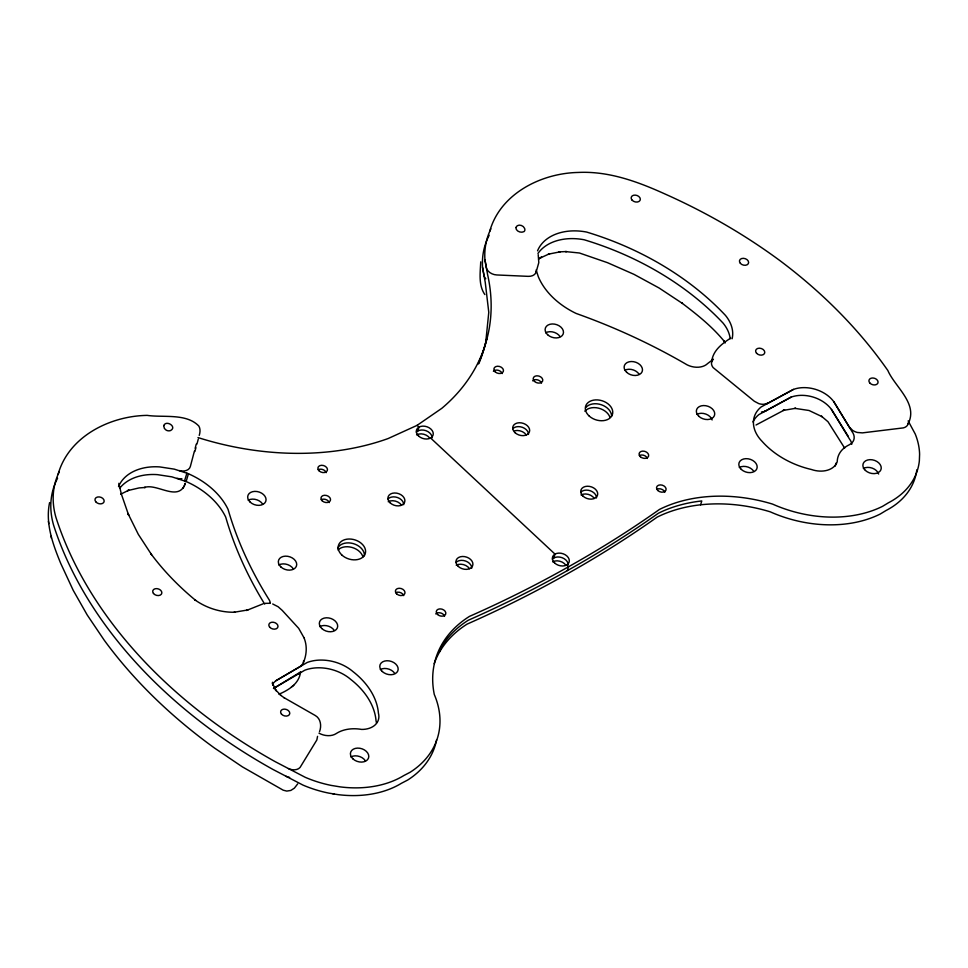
<?xml version="1.0" encoding="UTF-8"?>
<svg xmlns="http://www.w3.org/2000/svg" width="968" height="968" viewBox="0 0 968 968"><rect width="100%" height="100%" fill="white"/><g stroke="black" fill="none" stroke-linecap="round" stroke-linejoin="round"><path stroke-width="1.45" d="M297.672 783.911L294.369 788.158L290.811 790.445L286.77 791.086L283.213 790.19L242.387 766.862L214.63 748.131C172.812 717.929 134.927 682.053 104.362 640.392L87.205 614.97L73.217 590.335L60.778 563.533C52.901 544.343 45.218 523.627 49.586 502.598M480.745 261.844C480.273 272.528 478.277 285.197 484.859 294.587M199.251 435.394C200.158 432.357 200.533 428.921 198.839 426.065C186.388 413.009 163.289 417.777 147.112 415.369L146.132 415.405C109.323 416.288 68.522 436.725 58.068 474.393M194.411 451.124L190.345 466.528A9.595 6.873 17 0 1 179.419 470.569M195.149 448.329L196.25 444.118M198.283 439.109L196.94 444.082M195.923 447.736L194.846 451.511M319.525 731.651C321.703 726.073 320.856 718.595 315.181 715.461L283.926 697.613M186.909 473.146L184.549 480.866L186.146 481.519A71.862 51.425 17 0 1 225.713 517.118A484.666 346.871 17 0 0 264.688 604.141M118.519 486.662A48.678 34.848 17 0 1 159.732 466.915L174.288 469.141L188.445 473.715L186.146 481.519L171.929 476.861L157.373 474.635A48.678 34.848 17 0 0 119.814 488.114M300.564 671.84C299.318 683.577 288.815 689.99 278.917 694.237M303.335 662.778C306.747 654.804 307.376 645.62 303.904 637.561M417.777 431.002L418.95 427.142L417.063 425.375L388.168 438.528A247.372 177.047 17 0 1 197.992 437.572M489.687 231.437C500.129 193.781 540.943 173.345 577.751 172.461L578.731 172.425C608.739 171.082 637.392 181.524 664.302 193.685C704.51 211.556 742.88 233.457 778.369 259.484L779.18 260.065C820.259 290.775 857.309 327.111 886.87 369.123L887.837 370.466C894.771 386.789 918.499 403.608 908.165 423.669M536.042 272.359L538.801 262.618L538.208 254.657M439.787 651.609L440.972 647.749A133.439 95.505 17 0 1 468.258 620.258A1407.895 1007.615 17 0 0 565.59 571.616L569.148 569.607A1407.895 1007.615 17 0 0 658.276 513.306A133.439 95.505 17 0 1 701.776 500.952L700.602 504.812M553.829 557.967L555.003 554.107L430.615 438.02M567.369 570.612L568.555 566.752L566.667 564.985M711.625 361.996C712.726 350.646 721.862 343.773 730.731 338.086M184.755 484.617L185.215 483.238M120.673 494.212L129.034 490.086L127.51 490.643L139.102 487.92L145.345 487.461L144.401 487.497C156.526 483.02 177.434 501.376 184.573 485.137M184.356 485.767L184.961 484.048M182.855 488.368L183.642 487.231M300.189 672.191L273.448 688.502L304.799 670.207A37.05 26.511 17 0 1 350.743 679.427A73.992 52.95 17 0 1 376.056 720.918A21.284 15.234 17 0 1 376.467 723.035M712.956 359.624L712.375 360.35A10.007 7.163 17 0 0 713.077 367.537L754.362 401.284L758.767 403.608A10.817 7.744 17 0 0 763.812 404.273L768.156 403.111L793.445 389.414A29.076 20.812 17 0 1 833.811 401.72L849.299 427.057L852.602 430.349A11.519 8.24 17 0 0 857.394 432.478L862.391 432.877L903.325 427.892A9.257 6.631 17 0 0 908.299 422.798M713.392 359.189L707.729 363.472A16.613 11.894 17 0 1 687.207 364.9A484.666 346.871 17 0 0 576.166 313.463A71.862 51.425 17 0 1 538.365 276.86L536.562 271.27M538.583 259.218L541.572 257.04L539.987 258.105L549.776 253.64L548.311 254.173L560.121 251.837L559.008 251.874L566.437 251.559L565.566 251.595L579.421 252.999L607.517 262.691L633.98 274.343L659.063 287.98L682.464 303.444L681.678 302.875C697.093 314.588 712.593 326.821 724.766 341.982L723.761 340.591L725.141 342.974M417.063 425.375L441.795 408.339A247.372 177.047 17 0 0 487.594 274.561L484.92 259.69A115.858 82.921 17 0 1 490.897 228.835M291.441 686.917L292.288 686.348M292.893 685.937L293.752 685.368M273.678 682.864A29.076 20.812 17 0 1 275.807 680.782L300.382 666.408L303.008 663.649A10.817 7.744 17 0 0 303.516 660.902M275.807 680.782L307.171 662.487A37.05 26.511 17 0 1 353.102 671.695A73.992 52.95 17 0 1 378.415 713.186A21.284 15.234 17 0 1 361.681 729.424A33.723 24.139 17 0 0 336.174 733.599A14.411 10.321 17 0 1 318.98 733.163M300.382 666.408L301.556 665.754M766.995 403.765L768.156 403.111M298.023 674.139L299.197 673.474M764.635 411.485L791.086 397.134A29.076 20.812 17 0 1 831.451 409.44L848.331 436.52M793.445 389.414L761.223 406.899A37.05 26.511 17 0 0 762.179 441.444A73.992 52.95 17 0 0 811.378 469.48A21.284 15.234 17 0 0 837.223 461.748A33.723 24.139 17 0 1 849.117 444.869A14.411 10.321 17 0 0 851.949 431.462L833.811 401.72M791.086 397.134L758.864 414.619A37.05 26.511 17 0 0 752.959 421.939M765.797 410.831L763.8 411.63M756.032 425L784.588 409.875L782.991 410.456L795.611 408.302L794.716 408.339L809.042 410.493L822.147 416.7L821.433 416.179L827.991 421.733L844.64 448.075M263.102 603.826L246.465 610.481L247.941 609.937L234.002 612.272L234.958 612.236C220.728 612.55 206.462 608.134 194.895 599.845L195.718 600.438C178.923 586.584 163.592 570.902 150.633 553.381L151.577 554.7L138.315 534.348L127.933 513.415L128.659 515.194L121.351 494.055L118.822 483.322M265.171 603.342L269.83 603.294M761.453 411.993L762.663 411.872M332.992 793.929L334.19 794.002M272.71 603.984L278.118 606.742L282.233 610.397L298.713 628.365L303.964 637.706M288.476 768.58L289.613 769.064A9.257 6.631 17 0 0 300.056 767.467L316.851 739.951L317.564 736.345M286.104 776.3L287.254 776.784A9.257 6.631 17 0 0 289.65 777.413M280.127 694.83L284.604 698.11M281.035 695.484L275.227 689.506L276.158 690.801L272.444 683.178L272.831 685.235L272.468 682.246M188.445 473.715L188.506 473.788A71.862 51.425 17 0 1 228.073 509.398A484.666 346.871 17 0 0 269.334 600.099A16.613 11.894 17 0 1 270.338 603.04M831.451 409.44L849.589 439.182A14.411 10.321 17 0 1 851.779 444.264M908.141 420.874L915.232 434.003A94.102 67.349 17 0 1 919.6 454.186L919.358 460.792A94.102 67.349 17 0 1 888.467 502.755L882.562 506.337A109.493 78.36 17 0 1 772.573 504.098A133.439 95.505 17 0 0 659.45 509.446A1407.895 1007.615 17 0 1 570.333 565.748L566.764 567.756A1407.895 1007.615 17 0 1 469.444 616.398A133.439 95.505 17 0 0 434.293 694.504A109.493 78.36 17 0 1 410.057 772.307L403.813 775.562A94.102 67.349 17 0 1 340.058 786.863L331.177 785.399A94.102 67.349 17 0 1 305.271 777.328L275.275 761.707A462.002 330.645 17 0 1 55.975 517.505A115.858 82.921 17 0 1 59.278 471.779M48.4 521.449L48.787 523.591M51.05 536.224L51.425 538.232M489.179 235.26A115.858 82.921 17 0 0 482.56 267.41L485.234 282.281L488.779 312.337L485.815 341.51L486.989 337.651A247.372 177.047 17 0 1 478.192 363.823M484.92 259.69L486.287 267.458A9.571 6.849 17 0 0 496.778 274.96L528.201 276.352A9.595 6.873 17 0 0 536.308 269.685M482.56 267.41L483.915 275.178A9.571 6.849 17 0 0 485.779 278.784M732.11 338.788A41.346 29.584 17 0 0 725.504 315.447A249.042 178.233 17 0 0 586.548 232.042A48.678 34.848 17 0 0 537.543 250.833M181.875 478.688A9.595 6.873 17 0 1 177.059 478.289M57.572 478.216A115.858 82.921 17 0 0 53.615 525.225A462.002 330.645 17 0 0 272.916 769.427L302.911 785.06A94.102 67.349 17 0 0 328.817 793.119L337.699 794.583A94.102 67.349 17 0 0 401.442 783.281L407.697 780.026A109.493 78.36 17 0 0 436.568 739.903M639.4 455.541A4.913 3.521 17 0 1 647.374 458.457M656.836 489.324A4.913 3.521 17 0 1 664.822 492.24M586.003 407.322A14.024 10.031 17 0 1 601.479 404.793A14.024 10.031 17 0 1 611.594 416.167M493.402 371.276A4.913 3.521 17 0 1 498.254 370.308A4.913 3.521 17 0 1 502.174 373.575M532.702 380.847A4.913 3.521 17 0 1 537.555 379.879A4.913 3.521 17 0 1 541.475 383.146M485.488 342.926A247.372 177.047 17 0 1 478.785 363.69M916.841 469.807A94.102 67.349 17 0 1 886.107 510.475L880.202 514.056A109.493 78.36 17 0 1 770.213 511.818A133.439 95.505 17 0 0 657.09 517.166A1407.895 1007.615 17 0 1 567.974 573.467L564.404 575.476A1407.895 1007.615 17 0 1 467.084 624.118A133.439 95.505 17 0 0 434.196 663.697M730.199 338.764A41.346 29.584 17 0 0 723.144 323.179A249.042 178.233 17 0 0 584.188 239.774A48.678 34.848 17 0 0 537.942 253.471M835.275 466.007A33.723 24.139 17 0 1 836.364 462.716M863.383 468.476A9.39 6.728 17 0 1 878.641 474.054M739.322 467.471A9.39 6.728 17 0 1 753.733 471.259M696.863 414.377A9.39 6.728 17 0 1 712.121 419.955M624.626 370.345A9.39 6.728 17 0 1 639.025 374.12M545.625 332.786A9.39 6.728 17 0 1 560.036 336.561M416.373 432.079A8.676 6.207 17 0 1 426.029 430.712A8.676 6.207 17 0 1 432.091 437.826M552.425 559.056A8.676 6.207 17 0 1 562.093 557.689A8.676 6.207 17 0 1 568.143 564.804M512.774 428.703A8.676 6.207 17 0 1 522.442 427.336A8.676 6.207 17 0 1 528.492 434.45M580.812 492.192A8.676 6.207 17 0 1 590.468 490.824A8.676 6.207 17 0 1 596.518 497.939M584.829 411.182A14.024 10.031 17 0 1 598.539 408.145A14.024 10.031 17 0 1 609.961 417.317M338.014 549.933A14.024 10.031 17 0 1 352.025 547.44A14.024 10.031 17 0 1 362.939 556.951M581.03 494.975A8.676 6.207 17 0 1 594.328 498.459M552.643 561.839A8.676 6.207 17 0 1 565.941 565.324M456.243 565.215A8.676 6.207 17 0 1 469.541 568.7M388.216 501.726A8.676 6.207 17 0 1 401.514 505.211M416.591 434.862A8.676 6.207 17 0 1 429.889 438.347M514.794 430.772A8.676 6.207 17 0 1 526.302 434.971M337.651 548.263A14.024 10.031 17 0 1 353.211 543.58A14.024 10.031 17 0 1 364.404 555.789M318.194 469.722A4.913 3.521 17 0 1 326.18 472.65M321.255 499.694A4.913 3.521 17 0 1 329.241 502.61M395.706 592.706A4.913 3.521 17 0 1 403.692 595.622M435.769 613.93A4.913 3.521 17 0 1 440.634 612.962A4.913 3.521 17 0 1 444.542 616.229M456.025 562.432A8.676 6.207 17 0 1 465.681 561.065A8.676 6.207 17 0 1 471.731 568.18M387.999 498.944A8.676 6.207 17 0 1 397.654 497.576A8.676 6.207 17 0 1 403.704 504.691M278.844 564.973A9.39 6.728 17 0 1 293.256 568.76M248.195 500.202A9.39 6.728 17 0 1 262.594 503.989M350.924 756.928A9.39 6.728 17 0 1 365.323 760.715M380.291 669.566A9.39 6.728 17 0 1 394.702 673.341M319.827 626.599A9.39 6.728 17 0 1 334.238 630.386M515.871 227.541C515.799 231.292 520.966 233.264 523.954 231.63A4.622 3.17 32.4 0 0 524.559 228.339C523.277 224.975 517.323 223.608 515.896 227.468M163.725 425.581L164.379 428.461L166.121 430.107A4.622 3.86 22.1 0 0 170.707 430.47C177.265 426.791 166.157 419.652 163.725 425.581M632.08 200.146A4.695 3.364 17 0 0 639.981 200.509A4.695 3.364 17 0 0 635.153 195.1A4.695 3.364 17 0 0 632.08 200.146M756.54 353.235A4.695 3.364 17 0 0 764.43 353.598A4.695 3.364 17 0 0 759.602 348.19A4.695 3.364 17 0 0 756.54 353.235M740.387 263.369A4.695 3.364 17 0 0 748.276 263.732A4.695 3.364 17 0 0 743.448 258.323A4.695 3.364 17 0 0 740.387 263.369M869.833 383.026A4.695 3.364 17 0 0 877.734 383.389A4.695 3.364 17 0 0 872.906 377.98A4.695 3.364 17 0 0 869.833 383.026M640.38 456.727A4.913 3.521 17 0 0 648.487 456.448A4.913 3.521 17 0 0 642.764 451.1A4.913 3.521 17 0 0 640.38 456.727M657.816 490.51A4.913 3.521 17 0 0 665.923 490.231A4.913 3.521 17 0 0 660.2 484.895A4.913 3.521 17 0 0 657.816 490.51M418.612 436.048A8.676 6.207 17 0 0 432.914 435.552A8.676 6.207 17 0 0 422.822 426.126A8.676 6.207 17 0 0 418.612 436.048M589.294 416.143A14.024 10.031 17 0 0 612.284 414.897A14.024 10.031 17 0 0 595.55 399.905A14.024 10.031 17 0 0 589.294 416.143M495.18 371.845A4.913 3.521 17 0 0 503.287 371.567A4.913 3.521 17 0 0 497.564 366.231A4.913 3.521 17 0 0 495.18 371.845M534.481 381.416A4.913 3.521 17 0 0 542.588 381.138A4.913 3.521 17 0 0 536.865 375.802A4.913 3.521 17 0 0 534.481 381.416M865.368 470.4A9.39 6.728 17 0 0 880.868 469.867A9.39 6.728 17 0 0 869.93 459.655A9.39 6.728 17 0 0 865.368 470.4M741.306 469.407A9.39 6.728 17 0 0 756.807 468.863A9.39 6.728 17 0 0 745.868 458.663A9.39 6.728 17 0 0 741.306 469.407M698.848 416.313A9.39 6.728 17 0 0 714.348 415.768A9.39 6.728 17 0 0 703.409 405.556A9.39 6.728 17 0 0 698.848 416.313M626.611 372.269A9.39 6.728 17 0 0 642.111 371.736A9.39 6.728 17 0 0 631.172 361.524A9.39 6.728 17 0 0 626.611 372.269M547.61 334.71A9.39 6.728 17 0 0 563.11 334.178A9.39 6.728 17 0 0 552.171 323.965A9.39 6.728 17 0 0 547.61 334.71M554.664 563.025A8.676 6.207 17 0 0 568.966 562.529A8.676 6.207 17 0 0 558.875 553.103A8.676 6.207 17 0 0 554.664 563.025M583.038 496.161A8.676 6.207 17 0 0 597.353 495.664A8.676 6.207 17 0 0 587.249 486.238A8.676 6.207 17 0 0 583.038 496.161M515.012 432.672A8.676 6.207 17 0 0 529.314 432.176A8.676 6.207 17 0 0 519.223 422.75A8.676 6.207 17 0 0 515.012 432.672M95.772 501.787A4.695 3.364 17 0 0 103.721 502.465A4.695 3.364 17 0 0 99.22 496.911A4.695 3.364 17 0 0 95.772 501.787M269.612 627.07A4.695 3.364 17 0 0 277.562 627.748A4.695 3.364 17 0 0 273.061 622.206A4.695 3.364 17 0 0 269.612 627.07M153.476 593.481A4.695 3.364 17 0 0 161.414 594.158A4.695 3.364 17 0 0 156.925 588.617A4.695 3.364 17 0 0 153.476 593.481M281.398 714.009A4.695 3.364 17 0 0 289.335 714.686A4.695 3.364 17 0 0 284.834 709.133A4.695 3.364 17 0 0 281.398 714.009M280.829 566.909A9.39 6.728 17 0 0 296.329 566.365A9.39 6.728 17 0 0 285.391 556.152A9.39 6.728 17 0 0 280.829 566.909M250.18 502.138A9.39 6.728 17 0 0 265.68 501.593A9.39 6.728 17 0 0 254.741 491.381A9.39 6.728 17 0 0 250.18 502.138M437.548 614.499A4.913 3.521 17 0 0 445.655 614.22A4.913 3.521 17 0 0 439.932 608.884A4.913 3.521 17 0 0 437.548 614.499M396.699 593.892A4.913 3.521 17 0 0 404.805 593.614A4.913 3.521 17 0 0 399.082 588.266A4.913 3.521 17 0 0 396.699 593.892M322.247 500.879A4.913 3.521 17 0 0 330.354 500.601A4.913 3.521 17 0 0 324.631 495.265A4.913 3.521 17 0 0 322.247 500.879M319.174 470.92A4.913 3.521 17 0 0 327.281 470.629A4.913 3.521 17 0 0 321.57 465.293A4.913 3.521 17 0 0 319.174 470.92M341.668 554.833A14.024 10.031 17 0 0 364.924 554.47A14.024 10.031 17 0 0 349.037 539.007A14.024 10.031 17 0 0 341.668 554.833M321.812 628.534A9.39 6.728 17 0 0 337.312 627.99A9.39 6.728 17 0 0 326.373 617.79A9.39 6.728 17 0 0 321.812 628.534M352.909 758.864A9.39 6.728 17 0 0 368.409 758.319A9.39 6.728 17 0 0 357.47 748.107A9.39 6.728 17 0 0 352.909 758.864M382.287 671.502A9.39 6.728 17 0 0 397.787 670.957A9.39 6.728 17 0 0 386.849 660.745A9.39 6.728 17 0 0 382.287 671.502M458.263 566.401A8.676 6.207 17 0 0 472.565 565.905A8.676 6.207 17 0 0 462.474 556.479A8.676 6.207 17 0 0 458.263 566.401M390.225 502.912A8.676 6.207 17 0 0 404.539 502.416A8.676 6.207 17 0 0 394.436 492.99A8.676 6.207 17 0 0 390.225 502.912"/></g></svg>
